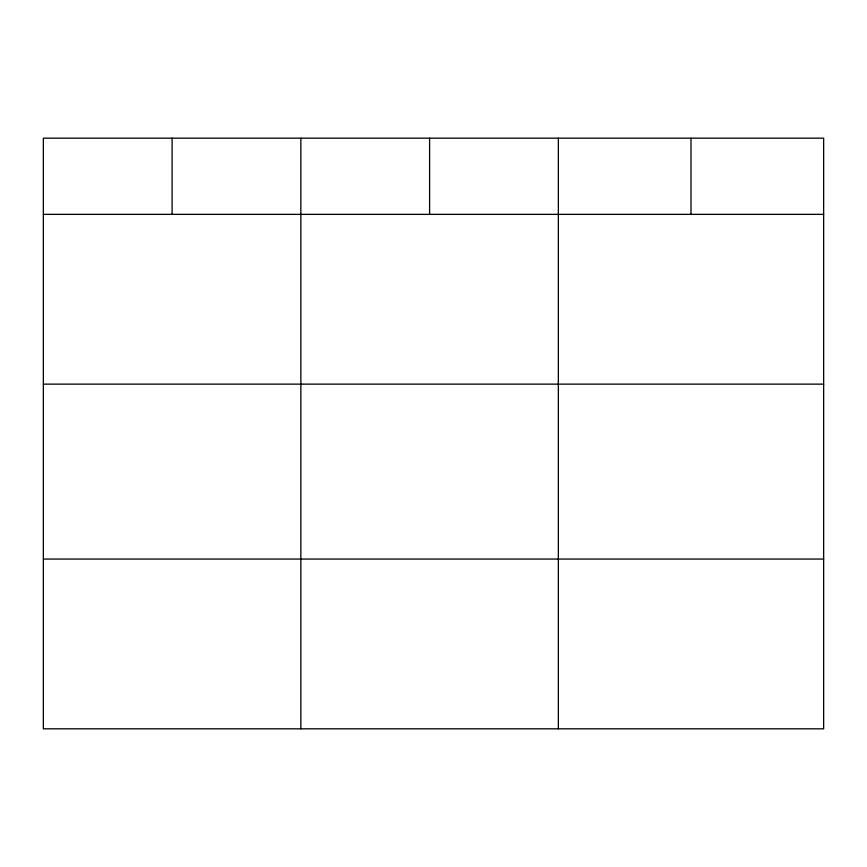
<?xml version="1.0" encoding="UTF-8"?>
<svg xmlns="http://www.w3.org/2000/svg" width="867" height="867" viewBox="0 0 867 867"><rect width="100%" height="100%" fill="white"/><g stroke="black" fill="none" stroke-linecap="round" stroke-linejoin="round"><path stroke-width="1.3" d="M823.65 384.135L823.65 138.178L43.35 138.178L43.35 728.822L823.65 728.822L823.65 384.135L43.35 384.135M43.35 214.366L823.65 214.366M43.35 559.052L823.65 559.052M690.999 138.178L690.999 214.366M558.348 138.178L558.348 728.822M429.598 138.178L429.598 214.366M300.849 138.178L300.849 728.822M172.1 138.178L172.1 214.366"/></g></svg>
